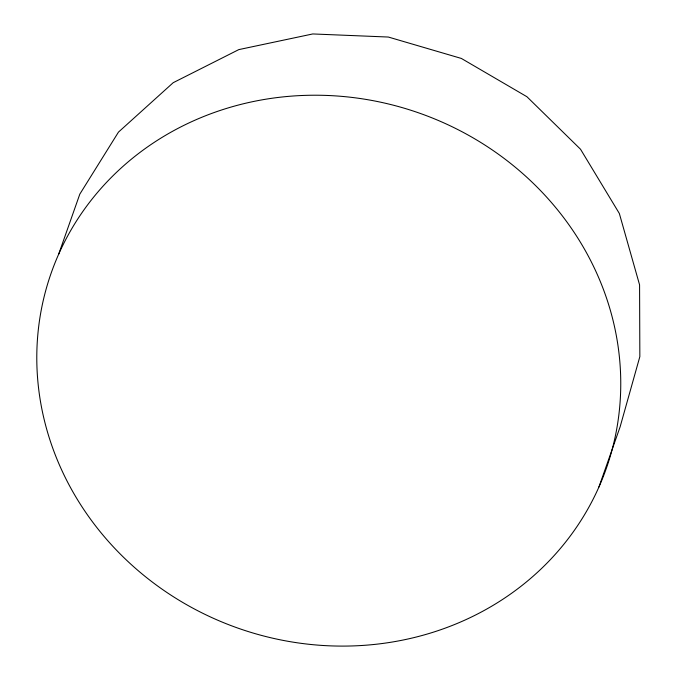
<?xml version="1.0" encoding="UTF-8"?>
<svg xmlns="http://www.w3.org/2000/svg" width="679" height="679" viewBox="0 0 679 679"><rect width="100%" height="100%" fill="white"/><g stroke="black" fill="none" stroke-linecap="round" stroke-linejoin="round"><path stroke-width="1.02" d="M58.615 254.328L79.808 194.152L118.469 132.108L173.196 82.694L238.804 49.609L312.781 33.95L388.329 37.039L461.364 58.445L526.921 96.724L580.528 149.244L619.341 213.478L639.576 284.866L639.847 356.628L620.122 426.828L598.929 487.004A294.253 273.017 19.4 0 1 97.768 528.712A294.253 273.017 19.4 0 1 289.627 96.274A294.253 273.017 19.4 0 1 598.929 487.004"/></g></svg>
